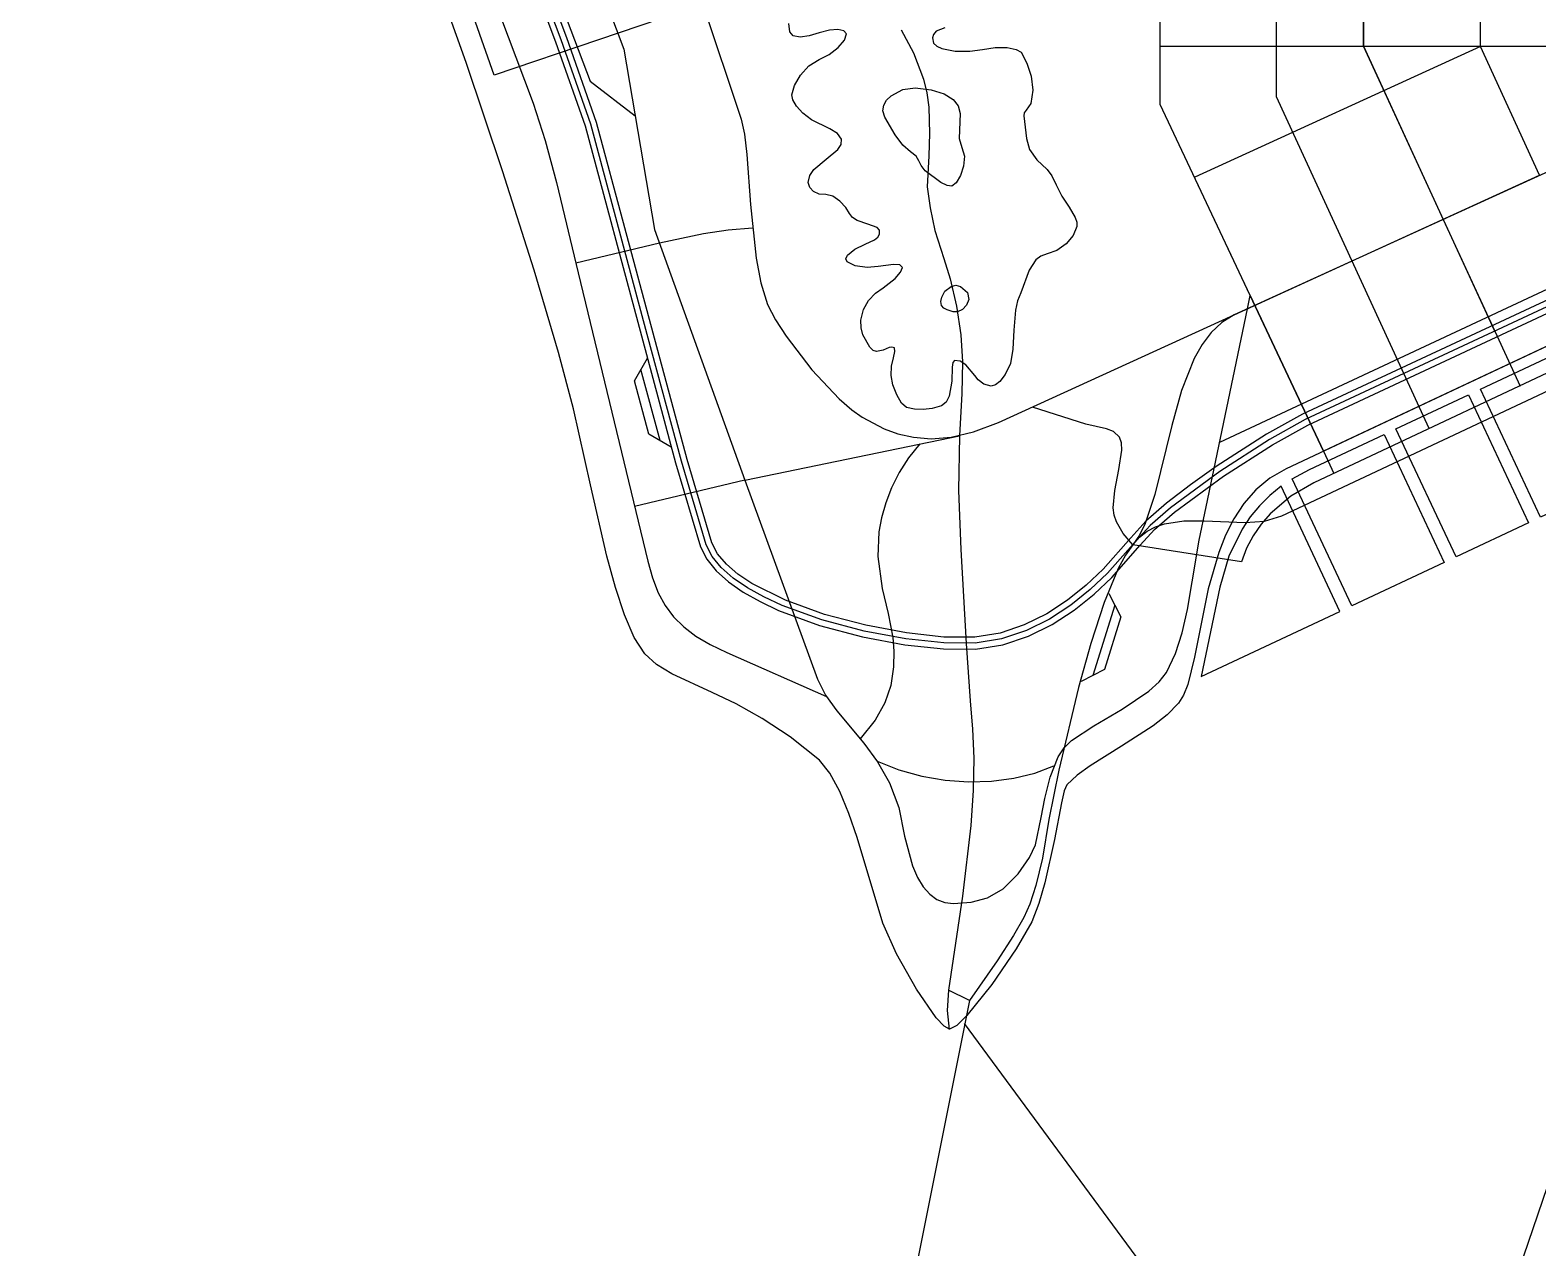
# Model space of a CAD drawing. Header units: millimetres. Extents: x 2 to 2848, y 1 to 2248.
# Drawn here: x 281.1 to 444.8, y 300.1 to 432.2 of the extents above; entities that cross this region are included whole.
import ezdxf

# ---------------------------------------------------------------- set-up
doc = ezdxf.new("R2010")
doc.units = ezdxf.units.MM
for name, color, linetype in [('100m', 7, 'CONTINUOUS'), ('1x', 7, 'CONTINUOUS'), ('1xx', 7, 'CONTINUOUS'), ('1x淵', 7, 'CONTINUOUS'), ('200m', 7, 'CONTINUOUS'), ('市街地', 7, 'CONTINUOUS'), ('浦州地鉄', 7, 'CONTINUOUS'), ('浦州市道', 7, 'CONTINUOUS'), ('浦州市電', 7, 'CONTINUOUS'), ('浦州港線', 7, 'CONTINUOUS'), ('海岸線', 7, 'CONTINUOUS'), ('端原市道', 7, 'CONTINUOUS'), ('臨海線', 7, 'CONTINUOUS'), ('自轉車道・登山道', 7, 'CONTINUOUS'), ('航路', 7, 'CONTINUOUS'), ('車廠', 7, 'CONTINUOUS')]:
    doc.layers.add(name, color=color, linetype=linetype)

msp = doc.modelspace()

# ---------------------------------------------------------------- linework, layer by layer
at = {"layer": '100m', "color": 1}
msp.add_lwpolyline([(380.442016, 432.446691), (379.50394, 432.0863), (379.20666, 431.752217), (379.080994, 431.373013), (379.18109, 430.7858), (379.561289, 430.467988), (380.111715, 430.222328), (381.546002, 429.937125), (383.129469, 429.909509), (384.50763, 430.1188), (385.879822, 430.338153), (387.177842, 430.308375), (388.188332, 430.110559), (388.69793, 429.8258), (389.324393, 428.623628), (389.806154, 427.197825), (389.99851, 425.693084), (389.75676, 424.2541), (389.75676, 424.2541), (389.258339, 423.5094), (389.047123, 423.221547), (388.99022, 422.9267), (389.276886, 420.450513), (389.634174, 419.257752), (390.40644, 418.1511), (391.530064, 417.094938), (392.058071, 416.401852), (392.51925, 415.4201), (393.14076, 414.202973), (393.932934, 413.009013), (394.582155, 411.886095), (394.755155, 411.36624), (394.77481, 410.8821), (394.375539, 409.92333), (393.583864, 409.019863), (392.582636, 408.306314), (391.55471, 407.9173), (390.854926, 407.67895), (390.313563, 407.28207), (389.58247, 406.164938), (388.66143, 403.7027), (388.31239, 402.816904), (388.092511, 401.809909), (387.901486, 399.63405), (387.810858, 397.578566), (387.54313, 396.0469), (386.970321, 394.84965), (386.39956, 394.088), (385.923497, 393.726339), (385.468241, 393.583441), (384.655757, 393.76905), (384.033328, 394.275059), (383.67217, 394.7317), (382.705145, 395.882288), (382.103926, 396.276367), (381.47685, 396.3491), (381.311558, 396.12767), (381.238844, 395.621344), (381.178681, 394.100125), (380.911415, 392.477694), (380.579823, 391.844852), (380.0521, 391.4463), (379.058554, 391.153316), (378.076267, 391.039675), (377.132002, 391.084472), (376.25252, 391.2668), (375.73122, 391.718791), (375.211701, 392.6187), (374.797657, 393.708584), (374.59278, 394.7305), (374.650823, 395.723222), (374.84988, 396.62765), (375.009089, 397.329278), (374.94759, 397.7136), (374.683239, 397.819806), (374.390693, 397.777097), (373.739166, 397.488075), (373.029306, 397.332816), (372.663844, 397.45731), (372.29741, 397.7976), (371.526225, 399.146925), (371.33133, 399.913022), (371.3068, 400.7427), (371.585526, 401.88238), (372.153952, 402.877563), (372.907903, 403.680989), (373.7432, 404.2454), (375.043684, 405.2607), (375.631005, 405.926769), (375.84895, 406.4662), (375.542926, 406.721386), (374.857785, 406.764913), (373.20593, 406.5432), (371.999801, 406.463139), (370.710432, 406.621363), (369.829833, 407.054555), (369.696574, 407.385728), (369.85001, 407.7994), (370.6528, 408.445369), (371.763484, 408.964625), (372.788576, 409.463894), (373.146061, 409.739384), (373.33459, 410.0499), (373.327009, 410.487617), (373.072633, 410.786552), (372.087886, 411.157588), (370.909139, 411.54203), (370.412262, 411.857722), (370.06518, 412.3189), (369.665147, 412.949438), (369.02513, 413.64755), (368.27058, 414.193488), (367.52695, 414.3675), (366.772634, 414.407353), (366.165667, 414.6828), (365.759007, 415.129997), (365.60561, 415.6851), (365.768078, 416.421825), (366.213124, 417.072466), (367.550556, 418.20245), (368.817115, 419.248959), (369.17357, 419.795257), (369.21201, 420.3859), (368.771646, 421.004092), (367.941362, 421.502088), (365.94971, 422.4823), (365.01707, 423.200794), (364.339451, 423.953375), (363.93527, 424.649894), (363.82294, 425.2002), (364.112808, 426.213747), (364.763009, 427.336325), (365.680395, 428.346291), (366.77182, 429.022), (367.865103, 429.581189), (368.84215, 430.330138), (369.526532, 431.117467), (369.74182, 431.7918), (369.466093, 432.135011), (368.820554, 432.276238), (367.896087, 432.203395), (366.78358, 431.9044), (365.701498, 431.584741), (364.72806, 431.450875), (363.982952, 431.576772), (363.58586, 432.0364), (363.503809, 432.915129)], dxfattribs=at)
at = {"layer": '1x', "color": 1}
msp.add_lwpolyline([(343.1191, 467.8826), (354.14479, 434.9854), (358.32155, 422.5587), (358.687789, 420.906081), (358.944951, 418.71247), (359.344718, 413.292037), (359.946185, 407.476936), (360.455474, 404.789989), (361.17469, 402.4467), (362.04271, 400.776788), (363.190269, 398.979719), (366.003903, 395.33735), (368.975392, 392.186081), (370.320271, 391.002887), (371.46454, 390.1924), (373.852851, 388.947114), (375.335312, 388.403388), (377.030439, 388.017512), (378.953581, 387.868417), (381.120085, 388.03503), (383.545298, 388.596281), (386.24457, 389.6311), (411.82395, 401.3172), (444.97471, 416.4633)], dxfattribs=at)
at = {"layer": '1xx', "color": 2}
for points in [[(328.49814, 475.4597), (345.59954, 430.1592), (348.92035, 410.5851), (358.72679, 383.3847), (366.60023, 361.7549), (367.478129, 360.021948), (368.694756, 358.344917), (371.639936, 354.820963), (373.116362, 352.805212), (374.427259, 350.507727), (375.446563, 347.844094), (376.04821, 344.7299), (376.907658, 341.498208), (377.455772, 340.242477), (378.082812, 339.222438), (378.788781, 338.434799), (379.573676, 337.876273), (380.437499, 337.54357), (381.38025, 337.4334), (383.278908, 337.556177), (385.06356, 338.029738), (386.760515, 339.01193), (388.39608, 340.6606), (389.622387, 342.413111), (390.261117, 343.806063), (390.89839, 346.741), (391.295221, 348.805578), (391.845526, 351.120075), (392.746623, 353.338084), (393.39038, 354.302654), (394.19583, 355.1132), (396.59948, 356.695445), (399.674016, 358.510088), (402.581927, 360.473811), (403.711676, 361.485542), (404.4857, 362.5033), (405.463531, 364.564152), (406.204577, 366.782888), (406.787768, 369.317355), (407.29203, 372.3254), (408.040385, 376.86815), (408.78874, 380.4638), (413.27887, 401.979)], [(425.88396, 444.9734), (425.88396, 430.4633), (434.54034, 411.6723)], [(358.72679, 383.3847), (382.00584, 388.187)]]:
    msp.add_lwpolyline(points, dxfattribs=at)
at = {"layer": '1x淵', "color": 1}
msp.add_lwpolyline([(343.1191, 467.8826), (354.14479, 434.9854), (358.32155, 422.5587), (358.687789, 420.906081), (358.944951, 418.71247), (359.344718, 413.292037), (359.946185, 407.476936), (360.455474, 404.789989), (361.17469, 402.4467), (362.04271, 400.776788), (363.190269, 398.979719), (366.003903, 395.33735), (368.975392, 392.186081), (370.320271, 391.002887), (371.46454, 390.1924), (373.852851, 388.947114), (375.335312, 388.403388), (377.030439, 388.017512), (378.953581, 387.868417), (381.120085, 388.03503), (383.545298, 388.596281), (386.24457, 389.6311), (411.82395, 401.3172), (444.97471, 416.4633)], dxfattribs=at)
at = {"layer": '200m', "color": 1}
for points in [[(381.88295, 423.9821), (382.075651, 423.179438), (382.069681, 422.27365), (381.98075, 420.4638), (382.272789, 419.46665), (382.56071, 418.5334), (382.470473, 417.432164), (382.125219, 416.417037), (381.65217, 415.644667), (381.17855, 415.2717), (380.68245, 415.335378), (379.981516, 415.68385), (378.31022, 416.9513), (377.850376, 417.518712), (377.609259, 418.042925), (377.312422, 418.5353), (376.68542, 419.0072), (375.86918, 419.735484), (375.04641, 420.858925), (373.92664, 422.7747), (373.716242, 423.453612), (373.794992, 424.073778), (374.107208, 424.624443), (374.597205, 425.09485), (375.88781, 425.751872), (377.22134, 425.9588), (378.960711, 425.743245), (380.339776, 425.293512), (381.325018, 424.682248), (381.88292, 423.9821)], [(383.05013, 402.992), (382.787322, 402.346417), (382.33775, 401.888137), (381.817625, 401.639089), (381.34316, 401.6212), (380.665615, 401.84685), (380.303379, 402.052553), (380.06478, 402.3263), (380.009035, 402.742025), (380.106266, 403.2125), (380.41209, 403.8713), (381.123324, 404.391813), (381.626855, 404.515067), (382.14493, 404.3886), (382.88154, 403.72315), (383.05013, 402.992)]]:
    msp.add_lwpolyline(points, close=True, dxfattribs=at)
at = {"layer": '市街地', "color": 7}
for points in [[(312.8101, 466.4723), (304.80114, 476.1951), (302.19036, 494.3958), (286.08718, 517.2499), (281.13848, 521.2045), (281.13848, 540.4246), (329.14166, 540.4246), (329.14166, 509.5979), (354.14478, 434.9854), (331.52292, 427.3125), (317.3677, 467.5292)], [(562.81108, 377.8376), (505.66, 418.912), (496, 421.5), (421.53086, 386.5088), (403.8203, 424.1375), (403.8203, 469.5135), (430.87396, 469.5135), (441.18728, 508.0034), (484.27994, 496.4568), (495.32516, 537.6781), (562.93554, 519.562), (557.72542, 500.1177), (555.013885, 489.9972), (559.75308, 477.1621), (569.217274, 453.0308), (581.269785, 455.3498), (618.93692, 428.8033), (620.130594, 428.1426), (597.300677, 396.3491), (627.625129, 374.5761), (612.47914, 353.0421), (572.36466, 342.2934)], [(452.80603, 382.9816), (445.09377, 379.3577), (438.56767, 393.2406), (446.27974, 396.8643)], [(435.92323, 375.0486), (429.39768, 388.9319), (437.27465, 392.633), (443.80078, 378.7502)], [(434.63022, 374.441), (424.61582, 369.7354), (418.13956, 383.5116), (420.01074, 384.5211), (428.10424, 388.324)], [(408.26184, 362.0508), (423.32237, 369.1275), (416.94081, 382.7027), (415.708996, 381.699426), (414.590528, 380.59123), (413.585861, 379.378566), (412.695449, 378.061888), (411.25921, 375.118302), (410.28545, 371.7641)]]:
    msp.add_lwpolyline(points, close=True, dxfattribs=at)
at = {"layer": '浦州地鉄', "color": 5}
for points in [[(494.41196, 432.1451), (493.636193, 429.640622), (492.631498, 427.360586), (491.302734, 425.396072), (490.487097, 424.560599), (489.554765, 423.838162), (488.493847, 423.240147), (487.292451, 422.777939), (485.938685, 422.462922), (484.420655, 422.306483), (482.72647, 422.320006), (480.844237, 422.514876), (478.762065, 422.902479), (476.46806, 423.4942), (474.123165, 424.292862), (469.62628, 425.6682), (467.728305, 425.992859), (466.084533, 425.836525), (464.314224, 425.233528), (462.03664, 424.2182), (453.3966, 420.268), (411.82396, 401.3172)], [(411.82396, 401.3172), (410.503498, 400.490969), (409.357043, 399.400306), (408.365386, 398.080884), (407.509315, 396.568375), (406.12709, 393.106781), (405.056682, 389.3009), (403.236573, 381.797775), (402.1795, 378.671281), (401.546971, 377.389153), (400.8195, 376.342)], [(400.8195, 376.342), (400.037066, 375.237101), (399.256293, 373.792114), (397.722698, 370.086845), (396.264656, 365.636126), (394.928105, 360.849888), (392.803239, 351.910586), (391.71562, 346.5484), (391.029396, 342.339933), (390.325273, 339.379588), (389.638448, 337.339023), (389.00412, 335.8899), (387.885971, 333.940808), (386.12763, 331.206813), (383.11083, 326.9096)]]:
    msp.add_lwpolyline(points, dxfattribs=at)
at = {"layer": '浦州地鉄', "color": 1}
for points in [[(411.82396, 401.3172), (410.503498, 400.490969), (409.357043, 399.400306), (408.365386, 398.080884), (407.509315, 396.568375), (406.12709, 393.106781), (405.056682, 389.3009), (403.236573, 381.797775), (402.1795, 378.671281), (401.546971, 377.389153), (400.8195, 376.342)], [(400.8195, 376.342), (400.037066, 375.237101), (399.256293, 373.792114), (397.722698, 370.086845), (396.264656, 365.636126), (394.928105, 360.849888), (392.803239, 351.910586), (391.71562, 346.5484), (391.029396, 342.339933), (390.325273, 339.379588), (389.638448, 337.339023), (389.00412, 335.8899), (387.885971, 333.940808), (386.12763, 331.206813), (383.11083, 326.9096)]]:
    msp.add_lwpolyline(points, dxfattribs=at)
at = {"layer": '浦州市道', "color": 1}
for points in [[(444.97471, 416.4635), (438.57581, 430.4214), (438.57581, 438.3346), (454.00094, 495.902), (454.531628, 498.639625), (454.570325, 499.975372), (454.41499, 501.3465), (452.28009, 512.73), (444.62969, 514.9335)], [(413.27887, 401.979), (413.58155, 403.3983), (403.82031, 424.1375), (403.82031, 469.5135), (403.82031, 474.6805), (399.95284, 484.7023), (399.401498, 485.848025), (398.829034, 486.708975), (398.19791, 487.439)], [(416.38389, 469.5136), (416.38389, 425.0026), (432.97408, 388.9975)], [(468.17094, 431.3406), (467.92872, 430.4355), (448.71854, 430.4355), (403.82028, 430.4355)], [(438.57581, 430.4214), (407.54927, 416.2413)], [(489.830395, 429.5187), (489.287319, 428.104081), (488.4657, 426.723341), (487.433983, 425.405605), (486.260611, 424.18), (483.762681, 422.121684), (481.519462, 420.7814), (410.22698, 387.4621)], [(434.54034, 411.6723), (440.12606, 399.5469), (442.88564, 393.5541)], [(413.58155, 403.3983), (421.53085, 386.5088), (422.66547, 384.0974)], [(453.22233, 398.4774), (420.4876, 383.0948), (417.971915, 381.635222), (415.730001, 379.7125), (414.755725, 378.580794), (413.902712, 377.337303), (413.188568, 375.983361), (412.6309, 374.5203), (400.8195, 376.342), (399.793949, 377.56415), (399.067969, 378.843888), (398.813823, 379.578603), (398.69401, 380.349), (398.881602, 382.259481), (399.326534, 384.520325), (399.628836, 386.613731), (399.601511, 387.435833), (399.38854, 388.0219), (398.732145, 388.658947), (397.979911, 388.94625), (395.75052, 389.444), (389.92968, 391.2961)]]:
    msp.add_lwpolyline(points, dxfattribs=at)
at = {"layer": '浦州市電', "color": 6}
for points in [[(440.12608, 399.5469), (425.88396, 430.4633), (425.88396, 444.9734), (439.8886, 497.2394), (444.6297, 514.9335), (445.685911, 518.1124), (446.897519, 520.752217), (449.309275, 525.072763), (450.270595, 527.082569), (450.909658, 529.211452), (451.107051, 531.623949), (450.74336, 534.4846)], [(448.71854, 430.4354), (403.82028, 430.4355), (403.82028, 444.9626)]]:
    msp.add_lwpolyline(points, dxfattribs=at)
at = {"layer": '浦州港線', "color": 1}
for points in [[(400.81948, 376.342), (401.569638, 377.178911), (402.40327, 377.825677), (403.309978, 378.304751), (404.279367, 378.638586), (406.364592, 378.960355), (408.575768, 378.970613), (413.043255, 378.775108), (415.133209, 378.928603), (417.0164, 379.4891), (477.509569, 407.9342), (489.857535, 413.7404), (490.628825, 413.861328), (491.344048, 413.548333), (491.778572, 412.899719), (491.795922, 412.1192), (488.709144, 400.5992)], [(400.81948, 376.342), (401.569638, 377.178911), (402.40327, 377.825677), (403.309978, 378.304751), (404.279367, 378.638586), (406.364592, 378.960355), (408.575768, 378.970613), (413.043255, 378.775108), (415.133209, 378.928603), (417.0164, 379.4891), (477.509569, 407.9342)]]:
    msp.add_lwpolyline(points, dxfattribs=at)
at = {"layer": '海岸線', "color": 4}
msp.add_lwpolyline([(496, 421.5), (417.47576, 384.6074), (415.705592, 383.578599), (414.188628, 382.306278), (412.900302, 380.826581), (411.816047, 379.175652), (410.911296, 377.389634), (410.161484, 375.504672), (409.028408, 371.582488), (407.54059, 364.141105), (406.792785, 361.200205), (406.331926, 360.051207), (405.78034, 359.1647), (404.555774, 357.907794), (403.052874, 356.715972), (399.602387, 354.4836), (396.209512, 352.379628), (394.778626, 351.348306), (393.65488, 350.3161), (393.389986, 349.659183), (393.08802, 348.345667), (392.327842, 344.375312), (391.284288, 339.657977), (390.628102, 337.410735), (389.8673, 335.4466), (388.173463, 332.513958), (385.527852, 328.650238), (382.820595, 325.267023), (381.722014, 324.196726), (380.94182, 323.7759), (380.341572, 324.099315), (379.485958, 325.030397), (377.344947, 328.138575), (375.191408, 331.946466), (373.69796, 335.3001), (370.925677, 344.591638), (370.018561, 347.209398), (369.030231, 349.594111), (367.96289, 351.570278), (366.81874, 352.9624), (363.644207, 355.503069), (360.613952, 357.503084), (357.770783, 359.07597), (355.15751, 360.33525), (350.791883, 362.367091), (349.125147, 363.3667), (347.85954, 364.5068), (346.703595, 366.30294), (345.647795, 368.73993), (344.669286, 371.715689), (343.745215, 375.128138), (341.968972, 382.854777), (340.13624, 391.1032), (338.505324, 397.228191), (335.845451, 406.154862), (332.416121, 416.953253), (328.476832, 428.6934), (324.287087, 440.445341)], dxfattribs=at)
at = {"layer": '端原市道', "color": 1}
for points in [[(314.29192, 493.0615), (314.669115, 491.221352), (315.000478, 488.838083), (315.635701, 483.108187), (316.417589, 477.203823), (316.932282, 474.602469), (317.56614, 472.457), (331.13524, 436.4969), (335.74231, 424.2815), (337.054065, 420.244439), (338.289291, 415.655838), (340.6417, 405.8649), (348.17201, 374.5743), (348.687216, 372.751755), (349.312265, 371.158217), (350.072314, 369.76248), (350.992521, 368.533338), (352.098044, 367.439584), (353.414042, 366.450014), (354.965671, 365.533421), (356.77809, 364.6586), (367.57052, 359.8778)], [(323.37764, 482.4338), (323.181959, 480.007903), (323.32627, 477.5746), (323.646388, 475.526722), (323.97813, 474.2571), (337.34205, 438.8391), (341.93962, 426.6552), (346.82877, 422.9136)], [(359.55795, 410.727), (356.895181, 410.503613), (354.22691, 410.09805), (349.46113, 409.0851), (340.38841, 406.9229)], [(377.70992, 387.3008), (376.487247, 385.784025), (375.469268, 384.184844), (374.646673, 382.543034), (374.010151, 380.898375), (373.550394, 379.290644), (373.258091, 377.759619), (373.13861, 375.0868), (373.630239, 371.597731), (374.288431, 368.9049), (374.799168, 366.308144), (374.901109, 364.826993), (374.84843, 363.1073), (374.552137, 361.089889), (373.921672, 359.208838), (372.854899, 357.325967), (371.24968, 355.3031)], [(358.72679, 383.3847), (346.74561, 380.5014)], [(373.07705, 352.8646), (375.447668, 351.925328), (377.924237, 351.245158), (380.457969, 350.819587), (383.000075, 350.644113), (385.501765, 350.71423), (387.91425, 351.025436), (390.188742, 351.573227), (392.27645, 352.3531)]]:
    msp.add_lwpolyline(points, dxfattribs=at)
at = {"layer": '臨海線', "color": 7}
for points in [[(453.855179, 405.941438), (419.54634, 389.9351), (415.665528, 387.780131), (410.283987, 384.32395), (404.926563, 380.370069), (402.733408, 378.457588), (401.1181, 376.722), (398.083754, 373.260886), (396.204829, 371.486477), (394.102274, 369.799762), (391.789244, 368.28844), (389.278894, 367.040208), (386.584378, 366.142762), (383.71885, 365.6838), (380.308506, 365.696946), (376.185615, 366.139817), (371.672468, 366.986102), (367.091354, 368.209488), (362.764562, 369.783662), (360.797253, 370.694073), (359.014383, 371.682314), (357.456238, 372.745096), (356.163106, 373.879131), (355.175271, 375.081128), (354.53302, 376.3478), (351.83778, 385.427462), (348.125239, 399.17265), (341.99807, 421.9975), (338.782051, 431.161898), (333.475206, 445.259037)], [(453.556329, 406.5182), (419.2691, 390.5231), (415.332566, 388.342689), (409.900784, 384.857813), (407.097202, 382.872132), (404.487442, 380.855455), (402.260715, 378.906153), (400.60623, 377.1226), (397.625085, 373.721861), (395.787735, 371.985732), (393.737177, 370.338588), (391.486896, 368.865044), (389.050373, 367.64972), (386.441094, 366.777233), (383.67254, 366.3322), (380.325996, 366.347273), (376.282371, 366.785166), (371.858884, 367.615013), (367.372757, 368.80595), (363.141212, 370.327112), (359.481468, 372.147634), (357.965153, 373.16051), (356.710747, 374.236652), (355.757902, 375.372201), (355.14627, 376.5633), (352.466379, 385.598037), (348.758563, 399.32755), (342.62113, 422.1827), (339.391522, 431.391795), (334.080325, 445.501588)], [(332.8701, 445.016562), (338.172592, 430.932086), (341.37503, 421.8123), (347.491917, 399.01775), (351.209181, 385.256887), (353.91977, 376.1323), (354.59264, 374.790055), (355.615464, 373.52161), (356.947324, 372.329684), (358.547298, 371.216997), (360.374468, 370.18627), (362.387913, 369.240223), (366.809951, 367.61305), (371.486054, 366.357239), (376.088864, 365.494553), (380.291022, 365.046753), (383.76517, 365.0356), (386.727669, 365.508433), (389.507419, 366.430808), (392.091595, 367.711938), (394.467373, 369.261037), (396.621925, 370.98732), (398.542427, 372.799998), (401.62998, 376.3214), (403.206109, 378.009032), (405.365688, 379.884714), (410.667192, 383.790187), (415.998491, 387.217742), (419.82358, 389.3473), (454.154035, 405.3648)]]:
    msp.add_lwpolyline(points, dxfattribs=at)
at = {"layer": '臨海線', "color": 3}
msp.add_lwpolyline([(453.855182, 405.9415), (419.54634, 389.9352), (415.665528, 387.780216), (410.283987, 384.324), (404.926563, 380.370084), (402.733408, 378.457593), (401.1181, 376.722), (398.083754, 373.26093), (396.204829, 371.486526), (394.102275, 369.799813), (391.789246, 368.288491), (389.278898, 367.040264), (386.584384, 366.142833), (383.71886, 365.6839), (380.308512, 365.697013), (376.185619, 366.139859), (371.67247, 366.986126), (367.091355, 368.2095), (362.764563, 369.783668), (360.797253, 370.694076), (359.014383, 371.682316), (357.456239, 372.745097), (356.163106, 373.879131), (355.175271, 375.081128), (354.53302, 376.3478), (351.83778, 385.427462), (348.12524, 399.17265), (341.99808, 421.9975), (338.782057, 431.161941), (333.475212, 445.259075)], dxfattribs=at)
at = {"layer": '自轉車道・登山道', "color": 3}
for points in [[(375.67112, 432.25712), (377.039511, 429.745137), (378.122649, 426.904486), (378.483609, 425.400639), (378.68489, 423.8623), (378.770678, 420.978195), (378.676632, 418.549912), (378.51953, 415.1972), (378.82131, 412.919262), (379.34635, 410.4677), (380.334402, 407.420887), (381.006715, 405.22617), (381.69453, 402.2656), (382.178435, 399.152812), (382.341157, 396.214625), (382.258394, 392.7823), (382.00584, 388.1871), (381.928332, 382.242925), (382.173629, 375.857825), (382.75286, 365.6539), (383.191091, 359.419687), (383.441207, 356.36147), (383.57968, 353.1854), (383.514032, 349.691573), (383.25307, 345.896987), (382.35598, 338.2365), (380.83463, 328.017), (380.679602, 325.811387), (380.88423, 323.7671)], [(383.11081, 326.9096), (380.83463, 328.017)]]:
    msp.add_lwpolyline(points, dxfattribs=at)
at = {"layer": '航路', "color": 6}
for points in [[(382.53968, 324.4005), (429.92103, 260.0935), (473.55466, 387.8923), (464.6722, 406.7881)], [(383.11081, 326.9097), (371.74519, 270.1282)]]:
    msp.add_lwpolyline(points, dxfattribs=at)
at = {"layer": '車廠', "color": 7}
for points in [[(350.736505, 386.956931), (348.287013, 388.371154), (346.734096, 394.16672), (348.148313, 396.6162), (348.148313, 396.6162)], [(349.51176, 387.664038), (347.441203, 395.391465)]]:
    msp.add_lwpolyline(points, dxfattribs=at)
at = {"layer": '車廠', "color": 5}
for points in [[(398.235006, 371.052519), (399.545903, 368.54621), (397.7528, 362.8204), (395.246503, 361.50951), (395.246503, 361.50951)], [(398.890456, 369.799369), (396.49965, 362.16495)]]:
    msp.add_lwpolyline(points, dxfattribs=at)

doc.saveas('drawing.dxf')
